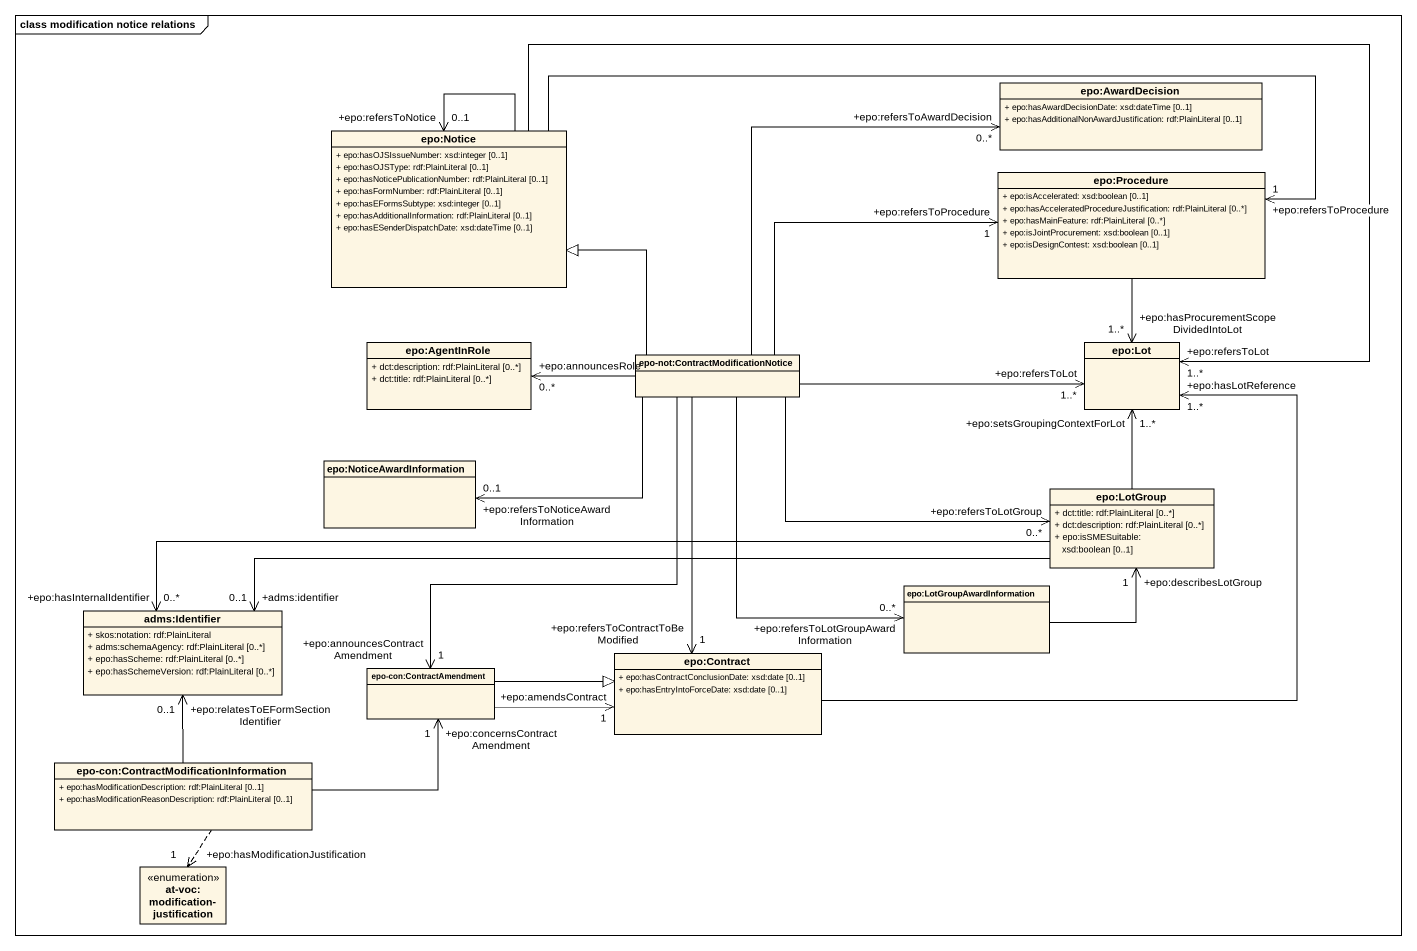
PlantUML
@startuml
mainframe class modification notice relations
hide circle
hide empty members
skinparam classAttributeIconSize 0
class "epo:AwardDecision" as epo_AwardDecision {
  + epo:hasAwardDecisionDate: xsd:dateTime [0..1]
  + epo:hasAdditionalNonAwardJustification: rdf:PlainLiteral [0..1]
}
class "epo:Notice" as epo_Notice {
  + epo:hasOJSIssueNumber: xsd:integer [0..1]
  + epo:hasOJSType: rdf:PlainLiteral [0..1]
  + epo:hasNoticePublicationNumber: rdf:PlainLiteral [0..1]
  + epo:hasFormNumber: rdf:PlainLiteral [0..1]
  + epo:hasEFormsSubtype: xsd:integer [0..1]
  + epo:hasAdditionalInformation: rdf:PlainLiteral [0..1]
  + epo:hasESenderDispatchDate: xsd:dateTime [0..1]
}
class "epo:Procedure" as epo_Procedure {
  + epo:isAccelerated: xsd:boolean [0..1]
  + epo:hasAcceleratedProcedureJustification: rdf:PlainLiteral [0..*]
  + epo:hasMainFeature: rdf:PlainLiteral [0..*]
  + epo:isJointProcurement: xsd:boolean [0..1]
  + epo:isDesignContest: xsd:boolean [0..1]
}
class "epo:AgentInRole" as epo_AgentInRole {
  + dct:description: rdf:PlainLiteral [0..*]
  + dct:title: rdf:PlainLiteral [0..*]
}
class "epo-not:ContractModificationNotice" as epo_not_ContractModification
class "epo:Lot" as epo_Lot
class "epo:NoticeAwardInformation" as epo_NoticeAwardInformation
class "epo:LotGroup" as epo_LotGroup {
  + dct:title: rdf:PlainLiteral [0..*]
  + dct:description: rdf:PlainLiteral [0..*]
  + epo:isSMESuitable: xsd:boolean [0..1]
}
class "epo:LotGroupAwardInformation" as epo_LotGroupAwardInformation
class "adms:Identifier" as adms_Identifier {
  + skos:notation: rdf:PlainLiteral
  + adms:schemaAgency: rdf:PlainLiteral [0..*]
  + epo:hasScheme: rdf:PlainLiteral [0..*]
  + epo:hasSchemeVersion: rdf:PlainLiteral [0..*]
}
class "epo-con:ContractAmendment" as epo_con_ContractAmendment
class "epo:Contract" as epo_Contract {
  + epo:hasContractConclusionDate: xsd:date [0..1]
  + epo:hasEntryIntoForceDate: xsd:date [0..1]
}
class "epo-con:ContractModificationInformation" as epo_con_ContractModification {
  + epo:hasModificationDescription: rdf:PlainLiteral [0..1]
  + epo:hasModificationReasonDescription: rdf:PlainLiteral [0..1]
}
enum "at-voc:modification-justification" as at_voc_modification
epo_Notice --> "+epo:refersToNotice\n0..1" epo_Notice
epo_Notice -right-> "+epo:refersToProcedure\n1" epo_Procedure
epo_Notice -right-> "+epo:refersToLot\n1..*" epo_Lot
epo_Procedure --> "+epo:hasProcurementScopeDividedIntoLot\n1..*" epo_Lot
epo_not_ContractModification -up-> "+epo:refersToAwardDecision\n0..*" epo_AwardDecision
epo_not_ContractModification -up-|> epo_Notice
epo_not_ContractModification -right-> "+epo:refersToProcedure\n1" epo_Procedure
epo_not_ContractModification -left-> "+epo:announcesRole\n0..*" epo_AgentInRole
epo_not_ContractModification -right-> "+epo:refersToLot\n1..*" epo_Lot
epo_not_ContractModification -left-> "+epo:refersToNoticeAwardInformation\n0..1" epo_NoticeAwardInformation
epo_not_ContractModification -right-> "+epo:refersToLotGroup\n0..*" epo_LotGroup
epo_not_ContractModification --> "+epo:refersToLotGroupAwardInformation\n0..*" epo_LotGroupAwardInformation
epo_not_ContractModification --> "+epo:announcesContractAmendment\n1" epo_con_ContractAmendment
epo_not_ContractModification --> "+epo:refersToContractToBeModified\n1" epo_Contract
epo_LotGroup -up-> "+epo:setsGroupingContextForLot\n1..*" epo_Lot
epo_LotGroup -left-> "+adms:identifier\n0..1" adms_Identifier
epo_LotGroup -left-> "+epo:hasInternalIdentifier\n0..*" adms_Identifier
epo_LotGroupAwardInformation -right-> "+epo:describesLotGroup\n1" epo_LotGroup
epo_con_ContractAmendment -right-> "+epo:amendsContract\n1" epo_Contract
epo_con_ContractAmendment -right-|> epo_Contract
epo_Contract -up-> "+epo:hasLotReference\n1..*" epo_Lot
epo_con_ContractModification -up-> "+epo:relatesToEFormSectionIdentifier\n0..1" adms_Identifier
epo_con_ContractModification -right-> "+epo:concernsContractAmendment\n1" epo_con_ContractAmendment
epo_con_ContractModification ..> "+epo:hasModificationJustification\n1" at_voc_modification
@enduml
